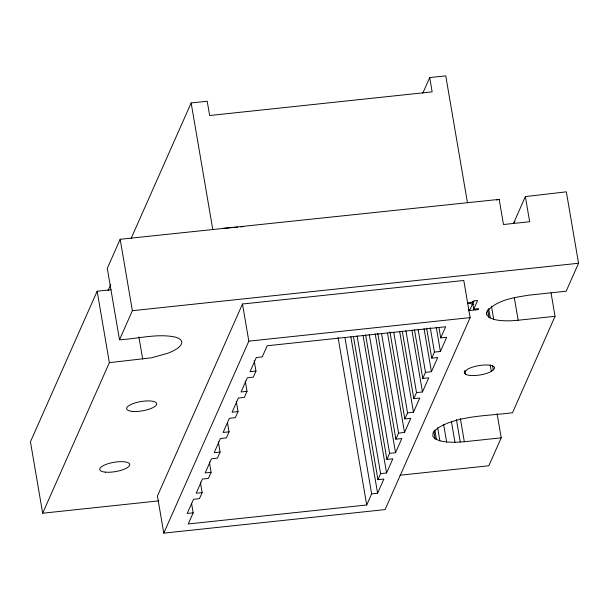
<?xml version="1.0" encoding="UTF-8"?>
<svg xmlns="http://www.w3.org/2000/svg" width="609" height="609" viewBox="0 0 609 609"><rect width="100%" height="100%" fill="white"/><g stroke="black" fill="none" stroke-linecap="round" stroke-linejoin="round"><path stroke-width="0.91" d="M464.606 373.104L464.682 371.848L467.796 369.107A15.24 4.712 -9.7 0 1 483.721 365.042A15.24 4.712 -9.7 0 1 494.5 367.433L494.424 368.689L491.311 371.429A15.24 4.712 -9.7 0 1 465.55 374.17L464.606 373.104L464.286 371.231M551.054 292.959L555.043 316.315L518.16 320.235A37.788 11.678 -9.7 0 1 493.709 319.329L488.997 317.358L486.66 314.716L486.842 311.602C497.066 299.605 514.498 297.481 529.282 295.121L566.172 291.201L578.55 263.255L566.34 191.835L525.361 196.585L513.372 223.724M555.043 316.315L512.534 412.689C490.915 415.65 468.428 415.292 447.744 423.08C442.332 425.524 436.303 427.853 433.007 433.113L432.824 436.227L435.169 438.861L439.881 440.84L446.633 442.02L454.969 442.332L464.332 441.746L501.215 437.818L497.066 413.58M111.036 289.747L97.158 291.224L30.45 441.791L42.66 513.22L158.926 500.849M525.361 196.585L529.655 221.729L503.483 224.515L499.182 199.371L120.171 239.284L107.291 268.341L119.501 339.769C137.938 338.863 156.673 333.283 175.103 337.043A34.439 10.642 -9.7 0 1 167.932 353.228L151.55 357.795L109.361 362.652L42.66 513.22M108.021 290.584L110.716 284.502M131.11 238.462L191.15 102.944L207.212 101.239L209.656 115.52L432.146 91.86L429.703 77.571L445.765 75.866L467.446 202.69M119.501 339.769L132.374 310.704L120.171 239.284M242.481 304.013L157.427 495.992L163.775 533.134L385.078 509.596L470.133 317.616L463.784 280.475L242.481 304.013L248.83 341.154L163.775 533.134M191.576 503.468L193.175 512.831L188.242 523.968L366.709 504.99L371.642 493.853L344.907 337.424M200.384 482.275L202.15 492.582L199.455 498.657L193.51 499.289L187.229 513.463L193.175 512.831M209.359 462.025L211.117 472.333L208.43 478.408L202.477 479.039L196.197 493.214L202.15 492.582M218.334 441.776L220.093 452.076L217.398 458.158L211.452 458.79L205.172 472.965L211.117 472.333M227.462 422.463L229.068 431.827L226.373 437.901L220.42 438.533L214.14 452.715L220.093 452.076M236.277 401.27L238.035 411.577L235.348 417.652L229.395 418.284L223.115 432.459L229.068 431.827M245.244 381.021L247.01 391.328L244.316 397.403L238.37 398.035L232.09 412.209L238.035 411.577M254.219 360.772L255.978 371.071L253.291 377.154L247.338 377.786L241.057 391.96L247.01 391.328M422.775 93.207L429.703 77.571M371.642 493.853L377.595 493.221L383.876 479.047L377.923 479.679L380.617 473.604L357.08 335.909M380.617 473.604L386.563 472.972L392.843 458.79L386.898 459.43L389.593 453.347L369.252 334.394M389.593 453.347L395.538 452.715L401.818 438.541L395.873 439.173L398.56 433.098L381.592 333.808M398.56 433.098L404.513 432.466L410.793 418.292L404.84 418.923L407.535 412.849L393.764 332.293M407.535 412.849L413.481 412.217L419.761 398.042L413.815 398.674L416.503 392.599L405.937 330.778M416.503 392.599L422.456 391.968L428.736 377.786L422.783 378.425L425.478 372.343L418.109 329.256M425.478 372.343L431.423 371.711L437.704 357.536L431.758 358.168L434.445 352.093L430.289 327.741M434.445 352.093L440.398 351.462L446.679 337.287L440.726 337.919L445.666 326.782L267.191 345.76L262.258 356.897L256.313 357.529L250.033 371.711L255.978 371.071M473.901 300.846L470.079 309.555L468.374 309.737M468.192 310.689L478.309 309.616L478.743 308.634L473.726 309.166L477.57 300.488L474.632 300.8L472.607 302.034L468.199 302.764L467.811 303.647L472.942 303.099L472.66 301.47M501.215 437.818L488.829 465.763L399.976 475.218M513.943 222.947L514.887 221.326M496.442 200.003L499.182 199.371M132.374 310.704L578.55 263.255M471.815 304.492L473.65 304.294M248.83 341.154L470.133 317.616M222.491 228.398L231.945 227.591M233.833 227.431L237.617 227.111M240.456 226.868L243.288 226.624M464.903 370.424L465.55 374.17M514.331 297.816L518.16 320.235M491.471 306.22L493.709 319.329M488.662 308.519L490.26 317.883M487.718 309.859L488.997 317.358M486.332 312.843L486.66 314.716M492.536 365.37L493.343 370.051M472.751 303.449L473.726 309.166M460.343 418.436L464.332 441.746M456.415 419.517L460.244 441.997M438.967 327.619L440.726 337.919M436.234 327.109L440.398 351.462M451.452 421.725L454.969 442.332M443.588 424.229L446.633 442.02M426.635 328.198L431.758 358.168M424.062 328.624L431.423 371.711M437.635 427.724L439.881 440.84M434.834 430.03L436.44 439.394M433.89 431.378L435.169 438.861M414.463 329.713L422.783 378.425M411.89 330.147L422.456 391.968M402.283 331.227L413.815 398.674M399.71 331.661L413.481 412.217M389.95 331.814L404.84 418.923M387.537 333.176L404.513 432.466M377.778 333.329L395.873 439.173M375.205 333.755L395.538 452.715M365.606 334.843L386.898 459.43M363.033 335.277L386.563 472.972M353.426 336.366L377.923 479.679M350.853 336.792L377.595 493.221M338.056 337.356L366.709 504.99M191.15 102.944L212.815 229.7M138.875 336.846L142.681 359.104M97.158 291.224L109.361 362.652M490.215 364.875L491.311 371.429M132.275 411.379A15.24 4.712 -9.7 0 0 156.528 404.62A15.24 4.712 -9.7 0 0 136.157 402.61A15.24 4.712 -9.7 0 0 132.275 411.379M105.357 472.135A15.24 4.712 -9.7 0 0 129.61 465.375A15.24 4.712 -9.7 0 0 109.247 463.365A15.24 4.712 -9.7 0 0 105.357 472.135"/></g></svg>
